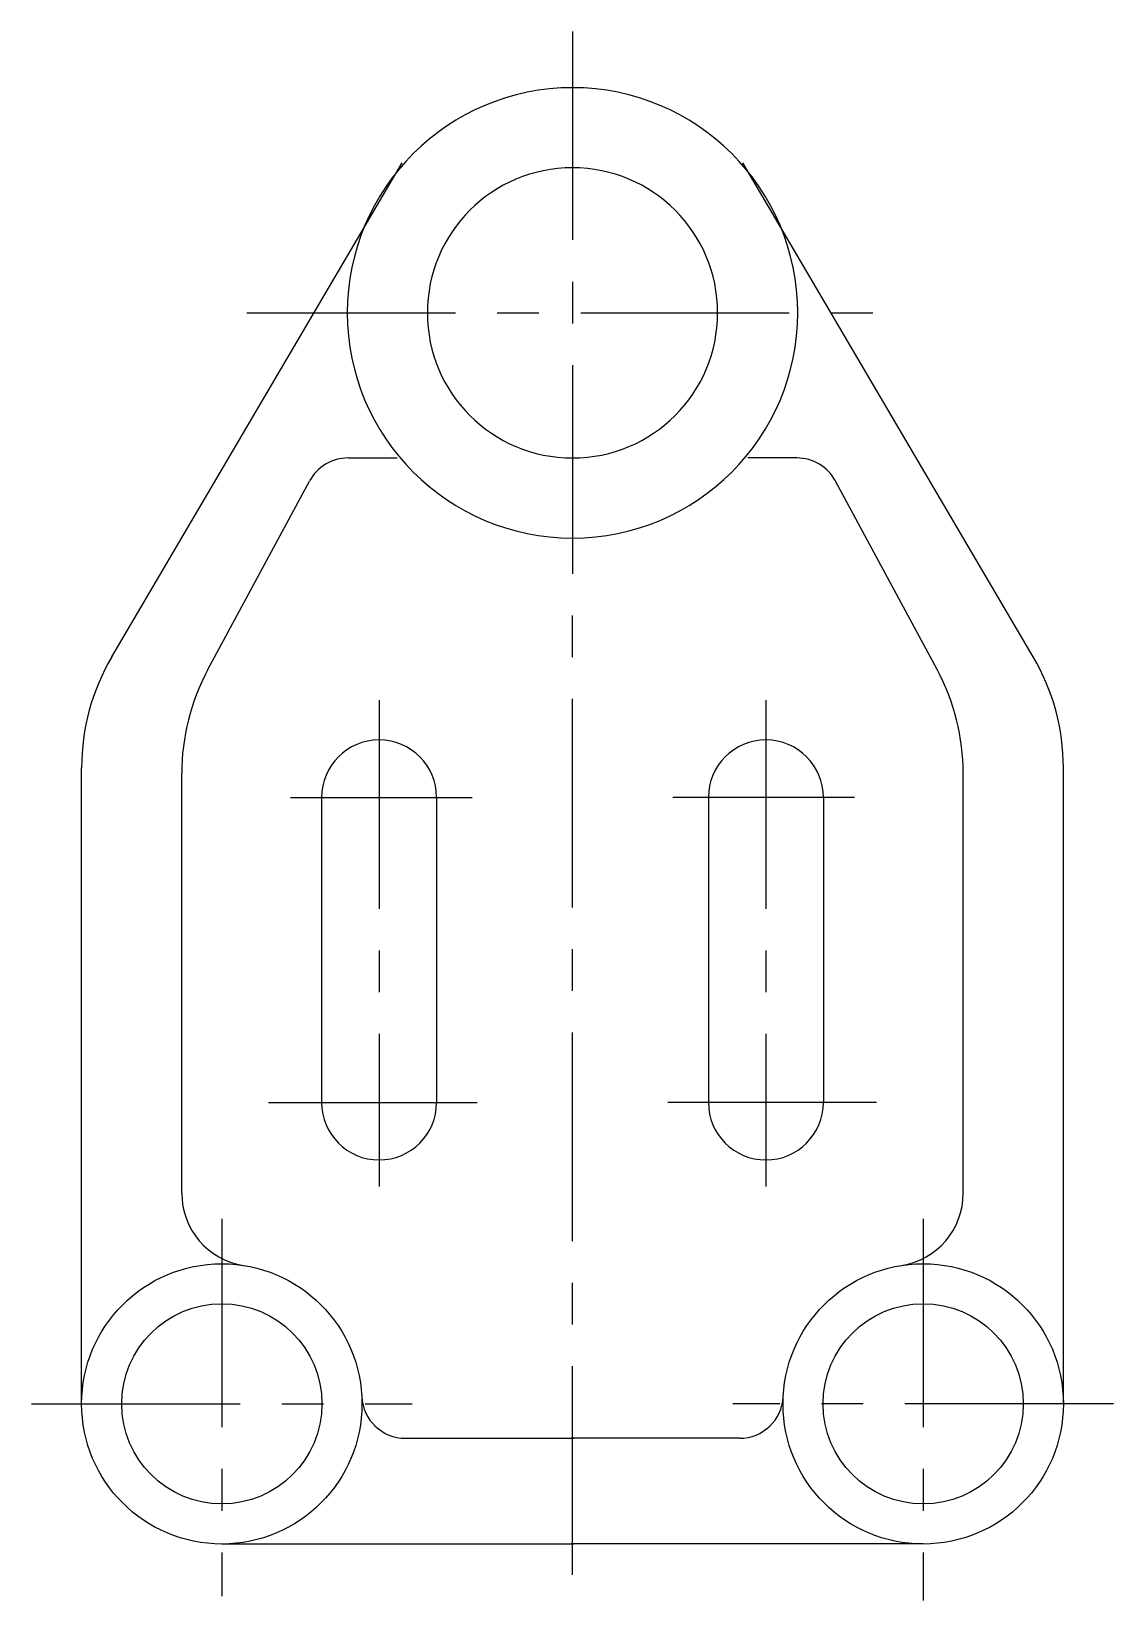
# Model space of a CAD drawing. Header units: millimetres. Extents: x 872 to 1020, y 246 to 461.
import ezdxf

# ---------------------------------------------------------------- set-up
doc = ezdxf.new("R2010")
doc.units = ezdxf.units.MM
doc.header["$LTSCALE"] = 0.9
doc.linetypes.add('CENTER', pattern=[50.8, 31.75, -6.35, 6.35, -6.35])
doc.layers.add('点画线', color=1, linetype='CENTER')
doc.layers.add('粗实线', color=7, linetype='Continuous')

msp = doc.modelspace()

# ---------------------------------------------------------------- linework, layer by layer
at = {"layer": '点画线'}
for p, q in [((945.64, 461.44), (945.58, 249.6)), ((901.04, 422.88), (988.32, 422.88)), ((919.15, 369.82), (919.15, 303.2)), ((972.13, 369.82), (972.13, 303.2)), ((907.03, 356.49), (931.88, 356.49)), ((984.25, 356.49), (959.4, 356.49)), ((904, 314.71), (933.09, 314.71)), ((987.28, 314.71), (958.19, 314.71)), ((897.61, 298.78), (897.61, 247.08)), ((993.67, 298.78), (993.67, 246.45)), ((871.53, 273.41), (923.68, 273.41)), ((1019.75, 273.41), (967.6, 273.41))]:
    msp.add_line(p, q, dxfattribs=at)
at = {"layer": '粗实线'}
for p, q in [((882.54, 375.75), (922.31, 443.45)), ((1008.74, 375.75), (968.97, 443.45)), ((914.91, 403), (920.94, 403)), ((920.94, 403), (921.62, 403)), ((970.34, 403), (969.66, 403)), ((976.37, 403), (970.34, 403)), ((895.71, 374.01), (909.63, 399.84)), ((995.57, 374.01), (981.65, 399.84)), ((878.41, 273.41), (878.41, 360.56)), ((892.12, 302.26), (892.12, 359.78)), ((999.16, 302.26), (999.16, 359.78)), ((1012.87, 273.41), (1012.87, 360.56)), ((911.27, 356.49), (911.27, 314.71)), ((927.03, 356.49), (927.03, 314.71)), ((964.25, 356.49), (964.25, 314.71)), ((980.01, 356.49), (980.01, 314.71)), ((922.77, 268.69), (945.82, 268.69)), ((968.51, 268.69), (945.46, 268.69)), ((897.61, 254.22), (945.82, 254.22)), ((993.67, 254.22), (945.46, 254.22))]:
    msp.add_line(p, q, dxfattribs=at)
for centre, radius in [((897.61, 273.41), 19.2), ((993.67, 273.41), 19.2), ((897.61, 273.41), 13.71), ((993.67, 273.41), 13.71)]:
    msp.add_circle(centre, radius, dxfattribs=at)
for centre, radius, start, end in [((945.64, 422.88), 30.85, 90, 270), ((945.64, 422.88), 30.85, 270, 90), ((945.64, 422.88), 19.88, 90, 270), ((945.64, 422.88), 19.88, 270, 90), ((914.91, 397), 6, 90, 151.6797), ((976.37, 397), 6, 28.3203, 90), ((908.41, 360.56), 30, 149.5689, 180), ((982.87, 360.56), 30, 360, 30.4311), ((922.12, 359.78), 30, 151.6797, 180), ((969.16, 359.78), 30, 0, 28.3203), ((919.15, 356.49), 7.88, 0, 180), ((972.13, 356.49), 7.88, 0, 180), ((919.15, 314.71), 7.88, 180, 0), ((972.13, 314.71), 7.88, 180, 0), ((902.12, 302.26), 10, 180, 261.1132), ((989.16, 302.26), 10, 278.8868, 0), ((922.77, 274.69), 6, 182.8906, 270), ((968.51, 274.69), 6, 270, 357.1094)]:
    msp.add_arc(centre, radius, start, end, dxfattribs=at)

doc.saveas('drawing.dxf')
